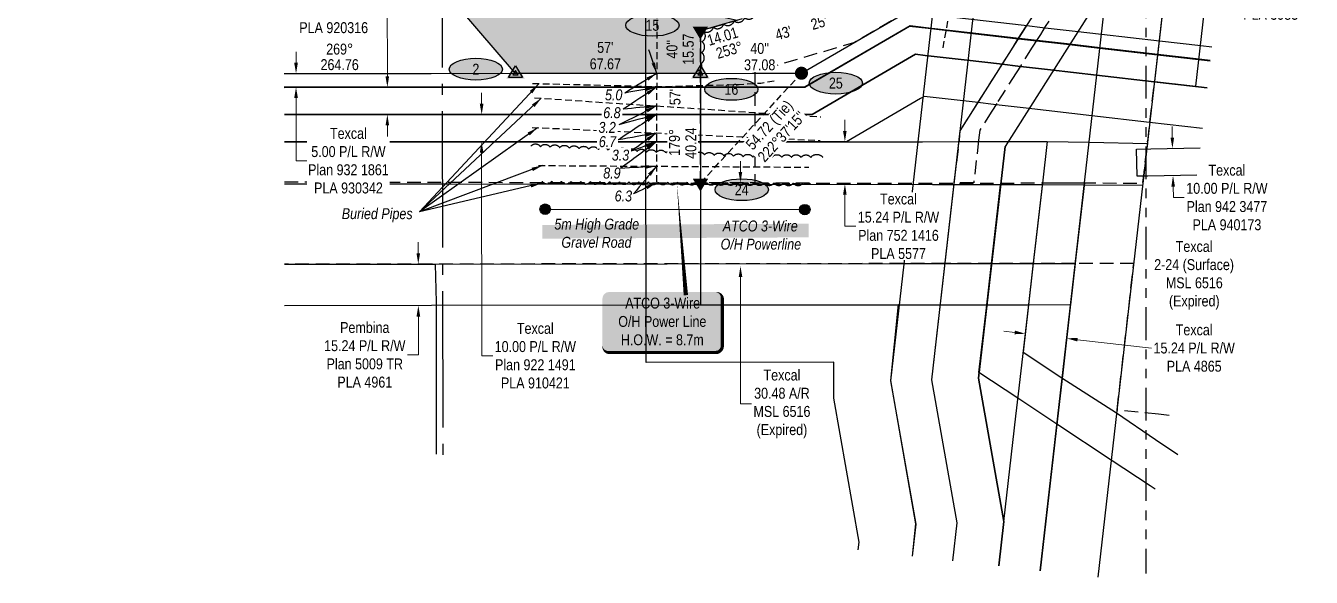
# Model space of a CAD drawing. Extents: x 9800 to 994249, y 5784337 to 6132765.
# Drawn here: x 510470 to 511648, y 6024102 to 6024607 of the extents above; entities that cross this region are included whole.
import ezdxf
from ezdxf.enums import TextEntityAlignment as Align

# ---------------------------------------------------------------- set-up
doc = ezdxf.new("R2010")
doc.units = 0
doc.header["$LTSCALE"] = 5
doc.header["$PDSIZE"] = 0.5
for name, pattern in [('0', [1, 1, 0]), ('foc-ACCESSROAD', [3.75, 2.5, -1.25]), ('foc-DRILLPATH', [14.75, 6, -1.75, 1.75, -1.75, 1.75, -1.75]), ('foc-QUARTERLINE', [33, 25, -3, 2, -3]), ('foc-TIELINE', [1.875, 1.25, -0.625]), ('POWERLINE5', [7.8, 2.4, -0.6, 0.6, -0.6, 0.6, -0.6, 2.4]), ('UG_PIPE', [1.875, 1.25, -0.625])]:
    doc.linetypes.add(name, pattern=pattern)
doc.layers.get('Defpoints').update_dxf_attribs({"color": 9})
for name, color, linetype in [('AS-PIPE-UG', 44, 'UG_PIPE'), ('AS-PIPE-UG-T', 44, 'Continuous'), ('AS-POWER', 104, 'foc-POWER'), ('AS-POWER-EXISTING', 72, 'POWERLINE5'), ('AS-POWER-T', 104, 'Continuous'), ('AS-ROADS', 254, 'Continuous'), ('C-AR', 13, 'foc-ACCESSROAD'), ('C-RW', 13, 'Continuous'), ('F-AR', 190, 'foc-ACCESSROAD'), ('F-RW', 190, 'Continuous'), ('F-WS', 190, 'foc-ACCESSROAD'), ('L-BD', 7, 'Continuous'), ('L-MON', 1, 'Continuous'), ('L-SECQ', 8, 'foc-QUARTERLINE'), ('L-TIE', 7, 'foc-TIELINE'), ('P-CROSSINGS', 250, 'Continuous'), ('P-ELEVATION', 7, 'Continuous'), ('P-PDRILLPATH', 12, 'foc-DRILLPATH'), ('P-PROPOSED', 10, 'Continuous'), ('P-PROPOSED-H', 21, 'Continuous'), ('P-STATION', 7, 'Continuous'), ('T-BUSH', 110, '0'), ('T-TIE', 201, 'foc-TIELINE')]:
    doc.layers.add(name, color=color, linetype=linetype)
for name, color, linetype, lineweight in [('F-AR-T', 190, 'Continuous', 9), ('F-RW-T', 190, 'Continuous', 9), ('F-WS-T', 190, 'Continuous', 9), ('T-TEXT', 48, 'Continuous', 18), ('T-TIE-T', 201, 'Continuous', 18)]:
    doc.layers.add(name, color=color, linetype=linetype, lineweight=lineweight)
doc.styles.add('80', font='ARIALN.TTF', dxfattribs={"height": 10})
doc.styles.add('80CG', font='ARIALN.TTF', dxfattribs={"height": 10})
doc.styles.add('80L', font='ARIALN.TTF', dxfattribs={"height": 10})
doc.styles.add('80LS', font='ARIALNI.TTF', dxfattribs={"height": 10})
doc.styles.add('foc-LtypeFont', font='ARIALN.TTF', dxfattribs={"height": 7.35})
doc.linetypes.add('foc-POWER', pattern='A,6,-1,["P",foc-LtypeFont,S=0.2,R=0,X=-0.625,Y=-0.75],-1.24,4', length=12.24)
doc.dimstyles.new('Compass 5 000', dxfattribs={"dimscale": 5, "dimtxt": 9, "dimasz": 2, "dimexe": 0.2, "dimexo": 0.0625, "dimgap": 0.5, "dimtad": 0, "dimtih": 1, "dimtoh": 1, "dimzin": 0, "dimdsep": 46, "dimtxsty": '80CG', "dimcen": 0.1, "dimse1": 1, "dimse2": 1, "dimclrd": 256, "dimclrt": 256, "dimaunit": 1, "dimadec": 4, "dimazin": 0, "dimtfac": 0.06, "dimtofl": 0, "dimtmove": 0, "dimatfit": 1, "dimfxl": 0.2, "dimtolj": 1, "dimtzin": 0, "dimlwd": -1, "dimarcsym": 0})

# ---------------------------------------------------------------- blocks, each defined once
blk = doc.blocks.new('POWERPOLE')
h = blk.add_hatch(color=255)
edge = h.paths.add_edge_path()
edge.add_arc((0, 0), 0.96, 0, 360)
at = {"linetype": 'Continuous'}
for p, q in [((0.68, -0.68), (-0.68, 0.68)), ((-0.68, -0.68), (0.68, 0.68))]:
    blk.add_line(p, q, dxfattribs=at)
blk.add_circle((0, 0), 0.96, dxfattribs=at)
blk = doc.blocks.new('*D560')
at = {"layer": 'Defpoints', "color": 0, "transparency": 16777216}
for p in [(511228, 6024463.1), (511124.9, 6024386.7), (511228, 6024386.8)]:
    blk.add_point(p, dxfattribs=at)
at = {"layer": 'F-AR-T', "transparency": 16777216}
for p, q in [((511124.8, 6024473), (511124.8, 6024483)), ((511124.9, 6024376.7), (511125, 6024260.4)), ((511125, 6024260.4), (511135, 6024260.4))]:
    blk.add_line(p, q, dxfattribs=at)
for points in [[(511126.5, 6024473), (511123.2, 6024473), (511124.8, 6024463)], [(511126.6, 6024376.7), (511123.3, 6024376.7), (511124.9, 6024386.7)]]:
    blk.add_solid(points, dxfattribs=at)
at = {"layer": 'F-AR-T', "transparency": 16777216, "insert": (511162.9, 6024260.4), "char_height": 10, "attachment_point": 5, "style": '80CG'}
blk.add_mtext('\\A1;Texcal\\P30.48 A/R\\PMSL 6516\\P(Expired)', dxfattribs=at)
blk = doc.blocks.new('*D564')
at = {"layer": 'Defpoints', "color": 0, "transparency": 16777216}
for p in [(510717.6, 6024563.2), (510869.8, 6024563.3), (510869.8, 6024550.8)]:
    blk.add_point(p, dxfattribs=at)
at = {"layer": 'F-RW-T', "transparency": 16777216}
for p, q in [((510717.6, 6024573.2), (510717.6, 6024583.2)), ((510717.6, 6024540.7), (510717.6, 6024483.3)), ((510717.6, 6024483.3), (510727.6, 6024483.3))]:
    blk.add_line(p, q, dxfattribs=at)
for points in [[(510719.3, 6024573.2), (510715.9, 6024573.2), (510717.6, 6024563.2)], [(510719.3, 6024540.7), (510715.9, 6024540.7), (510717.6, 6024550.7)]]:
    blk.add_solid(points, dxfattribs=at)
at = {"layer": 'F-RW-T', "transparency": 16777216, "insert": (510765.6, 6024483.3), "char_height": 10, "attachment_point": 5, "style": '80CG', "bg_fill": 3, "box_fill_scale": 1.1, "bg_fill_color": 256, "bg_fill_true_color": 13158600, "bg_fill_transparency": 0}
blk.add_mtext('\\A1;Texcal\\P5.00 P/L R/W\\PPlan 932 1861\\PPLA 930342', dxfattribs=at)
blk = doc.blocks.new('*D565')
at = {"layer": 'Defpoints', "color": 0, "transparency": 16777216}
for p in [(511591.8, 6025321.3), (511629.6, 6025317), (511551.9, 6024636.4)]:
    blk.add_point(p, dxfattribs=at)
at = {"layer": 'F-RW-T', "transparency": 16777216}
for p, q in [((511504.1, 6024641.8), (511494.2, 6024643)), ((511561.8, 6024635.2), (511571.7, 6024634.1))]:
    blk.add_line(p, q, dxfattribs=at)
for points in [[(511504.3, 6024643.5), (511503.9, 6024640.2), (511514, 6024640.7)], [(511562, 6024636.9), (511561.6, 6024633.6), (511551.9, 6024636.4)]]:
    blk.add_solid(points, dxfattribs=at)
at = {"layer": 'F-RW-T', "transparency": 16777216, "insert": (511610.8, 6024634.1), "char_height": 10, "attachment_point": 5, "style": '80CG'}
blk.add_mtext('\\A1;Texcal\\P15.24 P/L R/W\\PPLA 3983', dxfattribs=at)
blk = doc.blocks.new('*D567')
at = {"layer": 'Defpoints', "color": 0, "transparency": 16777216}
for p in [(510719.9, 6024388.5), (510719.9, 6024350.4), (510829.7, 6024350.5)]:
    blk.add_point(p, dxfattribs=at)
at = {"layer": 'F-RW-T', "transparency": 16777216}
for p, q in [((510829.6, 6024398.6), (510829.6, 6024408.6)), ((510829.7, 6024340.5), (510829.7, 6024330.5)), ((510829.7, 6024305.4), (510829.7, 6024330.5)), ((510819.7, 6024305.4), (510829.7, 6024305.4))]:
    blk.add_line(p, q, dxfattribs=at)
for points in [[(510831.3, 6024398.6), (510828, 6024398.6), (510829.6, 6024388.6)], [(510831.4, 6024340.5), (510828, 6024340.5), (510829.7, 6024350.5)]]:
    blk.add_solid(points, dxfattribs=at)
at = {"layer": 'F-RW-T', "transparency": 16777216, "insert": (510780.6, 6024305.4), "char_height": 10, "attachment_point": 5, "style": '80CG'}
blk.add_mtext('\\A1;Pembina\\P15.24 P/L R/W\\PPlan 5009 TR\\PPLA 4961', dxfattribs=at)
blk = doc.blocks.new('*D568')
at = {"layer": 'Defpoints', "color": 0, "transparency": 16777216}
for p in [(510469.9, 6024500.5), (510469.9, 6024461.9), (511220.6, 6024462.1)]:
    blk.add_point(p, dxfattribs=at)
at = {"layer": 'F-RW-T', "transparency": 16777216}
for p, q in [((511220.6, 6024510.7), (511220.6, 6024520.7)), ((511220.6, 6024452.1), (511220.6, 6024423.2)), ((511220.6, 6024423.2), (511230.6, 6024423.2))]:
    blk.add_line(p, q, dxfattribs=at)
for points in [[(511222.2, 6024510.7), (511218.9, 6024510.7), (511220.6, 6024500.7)], [(511222.2, 6024452.1), (511218.9, 6024452.1), (511220.6, 6024462.1)]]:
    blk.add_solid(points, dxfattribs=at)
at = {"layer": 'F-RW-T', "transparency": 16777216, "insert": (511269.7, 6024423.2), "char_height": 10, "attachment_point": 5, "style": '80CG', "bg_fill": 3, "box_fill_scale": 1.1, "bg_fill_color": 256, "bg_fill_true_color": 13158600, "bg_fill_transparency": 0}
blk.add_mtext('\\A1;Texcal\\P15.24 P/L R/W\\PPlan 752 1416\\PPLA 5577', dxfattribs=at)
blk = doc.blocks.new('*D569')
at = {"layer": 'Defpoints', "color": 0, "transparency": 16777216}
for p in [(510738.3, 6024525.6), (510738.4, 6024500.6), (510887.7, 6024500.6)]:
    blk.add_point(p, dxfattribs=at)
at = {"layer": 'F-RW-T', "transparency": 16777216}
for p, q in [((510887.7, 6024535.6), (510887.7, 6024545.6)), ((510887.7, 6024490.6), (510887.8, 6024304.6)), ((510887.8, 6024304.6), (510897.8, 6024304.6))]:
    blk.add_line(p, q, dxfattribs=at)
for points in [[(510889.4, 6024535.6), (510886, 6024535.6), (510887.7, 6024525.6)], [(510889.4, 6024490.6), (510886, 6024490.6), (510887.7, 6024500.6)]]:
    blk.add_solid(points, dxfattribs=at)
at = {"layer": 'F-RW-T', "transparency": 16777216, "insert": (510936.9, 6024304.6), "char_height": 10, "attachment_point": 5, "style": '80CG'}
blk.add_mtext('\\A1;Texcal\\P10.00 P/L R/W\\PPlan 922 1491\\PPLA 910421', dxfattribs=at)
blk = doc.blocks.new('*D570')
at = {"layer": 'Defpoints', "color": 0, "transparency": 16777216}
for p in [(510749, 6024550.6), (510801.3, 6024550.6), (510749, 6024525.6)]:
    blk.add_point(p, dxfattribs=at)
at = {"layer": 'F-RW-T', "transparency": 16777216}
for p, q in [((510801.2, 6024630.2), (510791.2, 6024630.2)), ((510801.3, 6024560.6), (510801.2, 6024630.2)), ((510801.3, 6024515.6), (510801.3, 6024505.6))]:
    blk.add_line(p, q, dxfattribs=at)
for points in [[(510802.9, 6024560.6), (510799.6, 6024560.6), (510801.3, 6024550.6)], [(510802.9, 6024515.6), (510799.6, 6024515.6), (510801.3, 6024525.6)]]:
    blk.add_solid(points, dxfattribs=at)
at = {"layer": 'F-RW-T', "transparency": 16777216, "insert": (510752.1, 6024630.2), "char_height": 10, "attachment_point": 5, "style": '80CG', "bg_fill": 3, "box_fill_scale": 1.1, "bg_fill_color": 256, "bg_fill_true_color": 13158600, "bg_fill_transparency": 0}
blk.add_mtext('\\A1;Texcal\\P10.00 P/L R/W\\PPlan 932 0624\\PPLA 920316', dxfattribs=at)
blk = doc.blocks.new('fdia')
at = {"color": 255, "const_width": 1}
blk.add_lwpolyline([(-0.5, 0, 1), (0.5, 0, 1)], format="xyb", close=True, dxfattribs=at)
blk = doc.blocks.new('Fdiaa')
blk.add_blockref('fdia', (0, 0))
blk = doc.blocks.new('fdib')
at = {"color": 1, "const_width": 1.6}
blk.add_lwpolyline([(-0.4, 0, 1), (0.4, 0, 1)], format="xyb", close=True, dxfattribs=at)
at = {"color": 1}
blk.add_circle((0, 0), 0.8, dxfattribs=at)
blk = doc.blocks.new('Fdibb')
blk.add_blockref('fdib', (0, 0))
blk = doc.blocks.new('fdicc')
for name in ['Fdibb', 'Fdiaa']:
    blk.add_blockref(name, (0, 0))
blk = doc.blocks.new('FDI')
blk.add_blockref('fdicc', (0, 0))
blk = doc.blocks.new('*D575')
at = {"layer": 'Defpoints', "color": 0, "linetype": 'Continuous', "transparency": 16777216}
for p in [(511518.6, 6024494.6), (511519.1, 6024469.6), (511521.3, 6024469.6)]:
    blk.add_point(p, dxfattribs=at)
at = {"layer": 'F-RW-T', "transparency": 16777216}
for p, q in [((511520.6, 6024504.6), (511520.5, 6024514.6)), ((511521.5, 6024459.6), (511521.6, 6024449.6)), ((511521.6, 6024449.6), (511531.6, 6024449.6))]:
    blk.add_line(p, q, dxfattribs=at)
at = {"layer": 'F-RW-T', "linetype": 'Continuous', "transparency": 16777216}
for points in [[(511522.3, 6024504.6), (511519, 6024504.6), (511520.8, 6024494.6)], [(511523.1, 6024459.7), (511519.8, 6024459.6), (511521.3, 6024469.6)]]:
    blk.add_solid(points, dxfattribs=at)
at = {"layer": 'F-RW-T', "linetype": 'Continuous', "transparency": 16777216, "insert": (511570.7, 6024449.6), "char_height": 10, "attachment_point": 5, "style": '80CG'}
blk.add_mtext('\\A1;Texcal\\P10.00 P/L R/W\\PPlan 942 3477\\PPLA 940173', dxfattribs=at)
blk = doc.blocks.new('*D576')
at = {"layer": 'Defpoints', "color": 0, "linetype": 'Continuous', "transparency": 16777216}
for p in [(511385.8, 6024322.2), (511423.5, 6024317.9), (511423.8, 6024320.5)]:
    blk.add_point(p, dxfattribs=at)
at = {"layer": 'F-RW-T', "transparency": 16777216}
for p, q in [((511376.2, 6024325.9), (511366.3, 6024327.1)), ((511433.8, 6024319.3), (511501.6, 6024311.6))]:
    blk.add_line(p, q, dxfattribs=at)
at = {"layer": 'F-RW-T', "linetype": 'Continuous', "transparency": 16777216}
for points in [[(511376.4, 6024327.6), (511376, 6024324.3), (511386.1, 6024324.8)], [(511434, 6024321), (511433.6, 6024317.7), (511423.8, 6024320.5)]]:
    blk.add_solid(points, dxfattribs=at)
at = {"layer": 'F-RW-T', "linetype": 'Continuous', "transparency": 16777216, "insert": (511540.7, 6024311.6), "char_height": 10, "attachment_point": 5, "style": '80CG'}
blk.add_mtext('\\A1;Texcal\\P15.24 P/L R/W\\PPLA 4865', dxfattribs=at)
blk = doc.blocks.new('we')
at = {"layer": 'P-ELEVATION'}
h = blk.add_hatch(color=111, dxfattribs=at)
h.dxf.hatch_style = 1
edge = h.paths.add_edge_path()
edge.add_ellipse((0, 0), major_axis=(-24.4, 0), ratio=0.410256, start_angle=0, end_angle=360)
at = {"layer": 'P-ELEVATION', "color": 7, "flags": 128}
blk.add_lwpolyline([(0, 0, 12.5, 0, 0), (-12.4, -6.4, 0, 0, 0)], format="xyseb", dxfattribs=at)
at = {"layer": 'P-ELEVATION', "color": 7}
blk.add_ellipse((0, 0), major_axis=(-24.4, 0), ratio=0.410256, dxfattribs=at)
at = {"layer": 'P-ELEVATION', "style": '80'}
blk.add_attdef('ELEVATION', text='', height=10, dxfattribs=at).set_placement((0, 0), align=Align.MIDDLE_CENTER)
blk = doc.blocks.new('TRIA')
blk.add_hatch(color=255).paths.add_polyline_path([(-0.04, 1.52), (-1.47, -0.87), (1.39, -0.87)])
blk = doc.blocks.new('Hybrid_EC')
at = {"color": 251}
for points in [[(-1.3, -0.74), (0, 1.42), (1.3, -0.74)], [(0.47, -0.26), (0, 0.53), (-0.47, -0.26)]]:
    blk.add_lwpolyline(points, close=True, dxfattribs=at)
at = {"layer": 'Defpoints'}
blk.add_circle((0, 0), 0.05, dxfattribs=at)
at = {"xscale": 1.2, "yscale": 1.2, "zscale": 1.2}
blk.add_blockref('TRIA', (0.05, 0.06), dxfattribs=at)
blk = doc.blocks.new('Hybrid_RC')
at = {"color": 4}
for points in [[(1.08, 0.6), (0, -1.2), (-1.08, 0.6)], [(0, 0.6), (0.54, -0.3), (-0.54, -0.3)]]:
    blk.add_lwpolyline(points, close=True, dxfattribs=at)
at = {"rotation": 180}
blk.add_blockref('TRIA', (-0.04, -0.07), dxfattribs=at)
blk = doc.blocks.new('*U662')
h = blk.add_hatch(color=255)
edge = h.paths.add_edge_path()
edge.add_line((-49, -28.5), (49, -28.5))
edge.add_arc((49, -22.5), 6, 270, 360)
edge.add_line((55, -22.5), (55, 21))
edge.add_arc((49, 21), 6, 0, 90)
edge.add_line((49, 27), (-49, 27))
edge.add_arc((-49, 21), 6, 90, 180)
edge.add_line((-55, 21), (-55, -22.5))
edge.add_arc((-49, -22.5), 6, 180, 270)
at = {"color": 104, "flags": 128}
blk.add_lwpolyline([(-49, -28.5, 3, 3, 0), (49, -28.5, 3, 3, 0.414214), (55, -22.5, 3, 3, 0), (55, 21, 3, 0, 0.414214), (49, 27, 0, 0, 0), (-49, 27, 0, 0, 0.414214), (-55, 21, 0, 0, 0), (-55, -22.5, 0, 3, 0.414214)], format="xyseb", close=True, dxfattribs=at)
at = {"color": 104, "style": '80'}
blk.add_attdef('ENTER_TEXT_001', (-26.8, -4.9), '', height=10, dxfattribs=at)

msp = doc.modelspace()

# ---------------------------------------------------------------- hatches: boundary and pattern name
at = {"layer": 'P-PROPOSED-H'}
h = msp.add_hatch(color=256, dxfattribs=at)
h.dxf.hatch_style = 1
h.paths.add_polyline_path([(511347.582, 6024797.192), (511263.29, 6024730.292), (511224.786, 6024746.812), (511083.471, 6024620.771), (511121.743, 6024612.105), (511088.151, 6024602.298), (511088.178, 6024563.43), (510918.764, 6024563.314), (510724.823, 6024789.167), (510917.065, 6024954.223), (510930.085, 6024953.234), (511119.679, 6025116.011), (511123.7, 6025168.86), (511078.161, 6025221.892), (511390.598, 6025173.672)])

# ---------------------------------------------------------------- linework, layer by layer
at = {"layer": 'AS-PIPE-UG', "flags": 128}
for points in [[(511485.096, 6025385.291), (511462.953, 6025177.09), (511450.527, 6025073.4), (511423.274, 6024848.046), (511415.711, 6024792.218), (511411.183, 6024770.595), (511394.2, 6024749.166), (511348.354, 6024712.051), (511328.825, 6024692.492), (511326.439, 6024676.555), (511310.212, 6024586.263)], [(510934.266, 6024554.128), (511048.795, 6024551.287), (511123.64, 6024553.184), (511143.514, 6024554.468), (511157.831, 6024556.964)], [(510936.038, 6024540.943), (511198.53, 6024523.58)], [(510933.931, 6024513.83), (511197.975, 6024501.904)], [(510939.713, 6024478.931), (511187.66, 6024477.379)], [(511188.927, 6024462.107), (510940.97, 6024462.692)]]:
    msp.add_lwpolyline(points, dxfattribs=at)
at = {"layer": 'AS-POWER', "flags": 128}
msp.add_lwpolyline([(510945.907, 6024438.882), (511183.84, 6024438.51)], dxfattribs=at)
at = {"layer": 'AS-ROADS', "const_width": 12.493, "flags": 128}
msp.add_lwpolyline([(510943.371, 6024418.191), (511187.398, 6024419.34)], dxfattribs=at)
at = {"layer": 'C-AR', "flags": 128}
msp.add_lwpolyline([(511138.124, 6024564.856), (511138.193, 6024462.996), (511088.247, 6024462.961), (511088.151, 6024602.298), (511208.765, 6024637.512), (511255.843, 6024664.868), (511263.29, 6024730.292), (511347.582, 6024797.192), (511390.598, 6025173.672), (511439.994, 6025166.015), (511394.854, 6024770.945), (511310.572, 6024704.053), (511300.677, 6024617.127), (511277.637, 6024619.766), (511228.6, 6024591.272), (511138.124, 6024564.856)], close=True, dxfattribs=at)
at = {"layer": 'C-RW', "linetype": 'Continuous'}
for points in [[(511232.797, 6024126.673), (511233.602, 6024133.723), (511210.507, 6024265.58), (511210.484, 6024298.569), (511038.402, 6024298.444), (511038.359, 6024348.299), (511038.327, 6024386.371), (511038.262, 6024462.799), (511038.23, 6024500.878), (511038.208, 6024525.864), (511038.187, 6024550.85), (511038.176, 6024563.342), (511038.113, 6024639.524)], [(511121.983, 6024612.175), (511088.308, 6024602.416), (511088.329, 6024563.361), (511088.336, 6024550.868), (511088.347, 6024525.883), (511088.359, 6024500.897), (511088.324, 6024462.816), (511088.324, 6024386.42), (511088.327, 6024351.272), (511269.503, 6024351.455), (511262.297, 6024282.015), (511285.446, 6024150.708), (511282.11, 6024121.038)]]:
    msp.add_lwpolyline(points, dxfattribs=at)
at = {"layer": 'F-AR'}
msp.add_lwpolyline([(511437.468, 6024658.775), (511404.216, 6024606.17), (511399.71, 6024599.046), (511396.81, 6024594.457), (511392.305, 6024587.331), (511381.997, 6024571.024), (511377.493, 6024563.9), (511359.782, 6024535.881), (511355.276, 6024528.755), (511344.24, 6024511.299), (511343.182, 6024502.059), (511343.182, 6024502.059), (511338.72, 6024463.124), (511320.848, 6024463.117), (511325.586, 6024502.053), (511326.279, 6024510.826), (511342.758, 6024536.898), (511364.98, 6024572.058), (511379.795, 6024595.498), (511387.202, 6024607.218)], dxfattribs=at)
at = {"layer": 'F-RW', "flags": 128}
for points in [[(511465.306, 6025387.551), (511394.854, 6024770.945), (511310.572, 6024704.053), (511262.475, 6024281.519), (511285.624, 6024150.212), (511282.288, 6024121.014)], [(511319.506, 6024116.762), (511323.458, 6024151.351), (511300.306, 6024282.653), (511346.034, 6024684.373), (511430.309, 6024751.259), (511502.524, 6025383.301)], [(511319.506, 6024116.762), (511323.458, 6024151.351), (511300.306, 6024282.653), (511326.279, 6024510.826), (511419.732, 6024658.686), (511502.524, 6025383.301)], [(511544.705, 6025378.485), (511460.809, 6024644.215), (511367.362, 6024496.364), (511343.184, 6024283.966), (511366.338, 6024152.654), (511361.686, 6024111.942)], [(511361.686, 6024111.942), (511366.338, 6024152.654), (511343.184, 6024283.966), (511367.362, 6024496.364)]]:
    msp.add_lwpolyline(points, dxfattribs=at)
at = {"layer": 'F-RW'}
for points in [[(511399.499, 6024107.622), (511451.432, 6024562.144), (511544.705, 6025378.485)], [(511597.654, 6025372.44), (511452.448, 6024101.572)], [(511597.688, 6025372.436), (511504.43, 6024555.906), (511542.286, 6024551.543), (511635.52, 6025368.116)], [(510706.835, 6024563.259), (510841.48, 6024563.308), (511135.971, 6024563.414), (511180.877, 6024563.43), (511226.058, 6024589.769), (511277.637, 6024619.766), (511298.784, 6024617.331), (511336.657, 6024612.966), (511384.826, 6024607.416), (511404.135, 6024605.192), (511431.672, 6024602.02), (511455.863, 6024599.232), (511508.827, 6024593.128), (511546.684, 6024588.765), (511556.814, 6024587.598)], [(511555.385, 6024575.19), (511545.27, 6024576.356), (511507.413, 6024580.717), (511454.449, 6024586.818), (511424.263, 6024590.297), (511396.725, 6024593.473), (511377.418, 6024595.697), (511335.443, 6024600.532), (511297.441, 6024604.911), (511280.332, 6024606.882), (511184.248, 6024550.939), (510841.504, 6024550.814), (510706.859, 6024550.765)], [(510706.859, 6024550.538), (510841.035, 6024550.586), (511183.781, 6024550.712), (511279.865, 6024606.654), (511296.974, 6024604.683), (511334.975, 6024600.304), (511376.95, 6024595.47), (511396.258, 6024593.245), (511423.795, 6024590.069), (511453.982, 6024586.59), (511506.945, 6024580.489), (511544.803, 6024576.128), (511555.353, 6024574.913)], [(511552.492, 6024550.085), (511541.973, 6024551.297), (511504.117, 6024555.66), (511451.154, 6024561.764), (511408.976, 6024566.627), (511381.436, 6024569.799), (511362.135, 6024572.027), (511332.549, 6024575.434), (511294.29, 6024579.842), (511285.259, 6024580.881), (511190.532, 6024525.729), (510841.083, 6024525.602), (510706.876, 6024525.552)], [(510706.876, 6024525.552), (510841.085, 6024525.602), (511190.532, 6024525.729), (511285.259, 6024580.881), (511294.29, 6024579.842), (511332.549, 6024575.434), (511362.135, 6024572.027), (511381.436, 6024569.799), (511408.976, 6024566.627), (511451.154, 6024561.764), (511504.117, 6024555.66), (511541.973, 6024551.297), (511552.492, 6024550.085)], [(511548.202, 6024512.861), (511499.875, 6024518.429), (511446.913, 6024524.532), (511386.747, 6024531.463), (511359.209, 6024534.638), (511339.907, 6024536.862), (511328.907, 6024538.129), (511293.351, 6024542.225), (511290.014, 6024540.281), (511222.125, 6024500.754), (510841.133, 6024500.617), (510706.893, 6024500.567)], [(510706.893, 6024500.565), (510847.991, 6024500.619), (511222.125, 6024500.754), (511291.733, 6024500.779), (511332.786, 6024500.794), (511359.362, 6024500.804), (511382.229, 6024500.813), (511406.071, 6024500.822), (511444.37, 6024500.339), (511497.89, 6024499.104), (511497.39, 6024494.713), (511494.537, 6024469.675), (511493.693, 6024462.556), (511493.454, 6024460.466), (511439.862, 6024460.878), (511439.862, 6024460.878), (511401.496, 6024461.173), (511401.496, 6024461.173), (511352.285, 6024461.177), (511301.018, 6024461.231), (510841.718, 6024461.88), (510706.92, 6024461.828)], [(510706.893, 6024500.567), (510841.131, 6024500.617), (511222.125, 6024500.754), (511285.745, 6024500.777), (511324.995, 6024500.791), (511342.601, 6024500.797), (511367.737, 6024500.807), (511406.071, 6024500.822), (511401.577, 6024462.742), (511392.882, 6024386.537), (511388.528, 6024348.466), (511383.901, 6024308.009), (511419.559, 6024284.417), (511469.546, 6024252.188), (511505.122, 6024227.797), (511525.813, 6024214.108)], [(511543.267, 6024470.029), (511498.085, 6024469.205), (511488.329, 6024469.024), (511487.872, 6024493.991), (511500.936, 6024494.229), (511546.151, 6024495.056)], [(511504.802, 6024182.351), (511500.286, 6024185.339), (511464.619, 6024208.936), (511414.722, 6024241.95), (511379.058, 6024265.57), (511343.482, 6024289.13), (511350.275, 6024348.417), (511354.638, 6024386.497), (511363.195, 6024461.166), (511347.574, 6024461.182), (511330.249, 6024461.2), (511302.453, 6024461.229), (510859.778, 6024461.693), (510706.92, 6024461.757)], [(511361.686, 6024111.942), (511366.338, 6024152.654), (511377.365, 6024249.169), (511379.711, 6024269.701), (511384.657, 6024311.796), (511388.885, 6024348.935), (511393.216, 6024386.985), (511401.886, 6024463.148), (511440.123, 6024463.163), (511431.423, 6024387.025), (511427.088, 6024348.964), (511420.209, 6024288.874), (511415.39, 6024246.697), (511399.499, 6024107.622)], [(510706.97, 6024388.471), (510841.764, 6024388.604), (511273.796, 6024389.03), (511312.257, 6024389.07), (511355.048, 6024389.113), (511393.292, 6024389.153), (511431.607, 6024389.191), (511427.269, 6024351.111), (511388.938, 6024351.082), (511350.685, 6024351.033), (511307.855, 6024350.99), (511269.681, 6024350.959), (510841.838, 6024350.527), (510706.996, 6024350.393)]]:
    msp.add_lwpolyline(points, dxfattribs=at)
at = {"layer": 'F-WS', "flags": 128}
msp.add_lwpolyline([(510706.918, 6024464.053), (511088.247, 6024462.961), (511138.193, 6024462.996), (511309.918, 6024462.706), (511334.64, 6024462.716), (511334.64, 6024462.716), (511334.64, 6024462.716), (511438.047, 6024463.162), (511493.693, 6024462.556), (511494.537, 6024469.675), (511497.39, 6024494.713), (511498.39, 6024503.496), (511500.389, 6024521.034), (511504.36, 6024555.914), (511504.36, 6024555.914), (511552.524, 6024550.364)], dxfattribs=at)
at = {"layer": 'F-WS'}
msp.add_lwpolyline([(511517.896, 6024249.852), (511507.981, 6024250.995), (511470.059, 6024254.792), (511485.373, 6024389.232), (511431.711, 6024389.179), (511393.396, 6024389.141), (511355.152, 6024389.101), (511312.36, 6024389.059), (511273.899, 6024389.019), (510841.869, 6024388.592), (510706.97, 6024388.459)], dxfattribs=at)
at = {"layer": 'F-WS', "linetype": 'ByBlock'}
msp.add_lwpolyline([(510706.97, 6024388.471), (510845.188, 6024388.607), (510846.068, 6024353.843), (510846.141, 6024214.339)], dxfattribs=at)
at = {"layer": 'L-SECQ'}
msp.add_line((510850.044, 6025353.807), (510852.242, 6024213.331), dxfattribs=at)
at = {"layer": 'L-TIE', "flags": 128}
msp.add_lwpolyline([(511088.247, 6024462.961), (511180.794, 6024563.493)], dxfattribs=at)
at = {"layer": 'P-PDRILLPATH', "flags": 128}
msp.add_lwpolyline([(511496.467, 6025381.497), (511496.459, 6024105.032)], dxfattribs=at)
at = {"layer": 'P-PROPOSED', "flags": 128}
msp.add_lwpolyline([(511347.582, 6024797.192), (511263.29, 6024730.292), (511224.786, 6024746.812), (511083.471, 6024620.771), (511121.743, 6024612.105), (511088.151, 6024602.298), (511088.178, 6024563.43), (510918.764, 6024563.314), (510724.823, 6024789.167), (510917.065, 6024954.223), (510930.085, 6024953.234), (511119.679, 6025116.011), (511123.7, 6025168.86), (511078.161, 6025221.892), (511390.598, 6025173.672), (511347.582, 6024797.192)], close=True, dxfattribs=at)
at = {"layer": 'T-BUSH', "flags": 128}
for points in [[(511085.164, 6024565.599, 0.52056705), (511088.925, 6024572.473, 0.52056705), (511089.286, 6024582.462, 0.52056705), (511089.646, 6024592.45, 0.52056705), (511090.678, 6024602.256, 0.52056705), (511100.029, 6024605.574, 0.52056705), (511109.589, 6024608.489, 0.52056705), (511119.149, 6024611.405, 0.52056705), (511128.709, 6024614.32, 0.52056705), (511138.269, 6024617.236, 0.52056705), (511147.829, 6024620.151, 0.52056705), (511157.389, 6024623.066, 0.52056705), (511166.949, 6024625.982, 0.52056705), (511176.509, 6024628.897, 0.52056705), (511186.069, 6024631.812, 0.52056705), (511195.629, 6024634.728, 0.52056705), (511205.189, 6024637.643, 0.52056705), (511214.013, 6024642.222, 0.52056705), (511222.603, 6024647.331, 0.52056705), (511231.193, 6024652.44, 0.52056705), (511239.783, 6024657.55, 0.52056705), (511248.373, 6024662.659, 0.52056705), (511254.139, 6024669.613, 0.52056705), (511255.364, 6024679.532, 0.52056705), (511256.588, 6024689.451, 0.52056705), (511257.812, 6024699.371, 0.52056705), (511259.037, 6024709.29, 0.52056705), (511260.261, 6024719.209, 0.52056705), (511261.486, 6024729.129, 0.52056705), (511268.188, 6024736.221, 0.52056705), (511275.779, 6024742.722, 0.52056705), (511283.37, 6024749.223, 0.52056705), (511290.961, 6024755.725, 0.52056705), (511298.553, 6024762.226, 0.52056705), (511306.144, 6024768.728, 0.52056705), (511313.735, 6024775.229, 0.52056705), (511321.326, 6024781.73, 0.52056705), (511328.917, 6024788.232, 0.52056705), (511336.508, 6024794.733, 0.52056705), (511344.099, 6024801.234, 0.52056705), (511347.335, 6024810.035, 0.52056705), (511348.421, 6024819.971, 0.52056705), (511349.507, 6024829.906, 0.52056705), (511350.593, 6024839.842, 0.52056705), (511351.679, 6024849.777, 0.52056705), (511352.765, 6024859.713, 0.52056705), (511353.851, 6024869.648, 0.52056705), (511354.937, 6024879.583, 0.52056705), (511356.023, 6024889.519, 0.52056705), (511357.109, 6024899.454, 0.52056705), (511358.195, 6024909.39, 0.52056705), (511359.282, 6024919.325, 0.52056705), (511360.368, 6024929.261, 0.52056705), (511361.454, 6024939.196, 0.52056705), (511362.54, 6024949.132, 0.52056705), (511363.626, 6024959.067, 0.52056705), (511364.712, 6024969.003, 0.52056705), (511365.798, 6024978.938, 0.52056705), (511366.884, 6024988.874, 0.52056705), (511367.97, 6024998.809, 0.52056705), (511369.056, 6025008.745, 0.52056705), (511367.478, 6025016.786, 0.52056705), (511357.737, 6025019.021, 0.52056705), (511347.995, 6025021.256, 0.52056705), (511338.254, 6025023.491, 0.52056705), (511328.512, 6025025.727, 0.52056705), (511318.771, 6025027.962, 0.52056705), (511309.029, 6025030.197, 0.52056705), (511300.025, 6025033.631, 0.52056705), (511300.495, 6025043.577, 0.52056705), (511301.25, 6025053.543, 0.52056705), (511302.006, 6025063.509, 0.52056705), (511302.762, 6025073.475, 0.52056705), (511303.518, 6025083.441, 0.52056705), (511304.274, 6025093.407, 0.52056705), (511305.03, 6025103.373, 0.52056705), (511305.786, 6025113.339, 0.52056705), (511306.541, 6025123.305, 0.52056705), (511307.297, 6025133.271, 0.52056705), (511308.053, 6025143.237, 0.52056705), (511308.809, 6025153.203, 0.52056705), (511309.565, 6025163.169, 0.52056705), (511310.321, 6025173.135, 0.52056705), (511311.076, 6025183.101, 0.52056705), (511301.411, 6025184.812, 0.52056705), (511291.537, 6025186.358, 0.52056705), (511281.662, 6025187.903, 0.52056705), (511271.788, 6025189.448, 0.52056705), (511261.914, 6025190.994, 0.52056705), (511252.039, 6025192.539, 0.52056705), (511242.165, 6025194.084, 0.52056705), (511232.29, 6025195.63, 0.52056705), (511222.416, 6025197.175, 0.52056705), (511212.541, 6025198.721, 0.52056705), (511202.664, 6025200.25, 0.52056705), (511192.779, 6025201.723, 0.52056705), (511182.893, 6025203.197, 0.52056705), (511173.008, 6025204.67, 0.52056705), (511163.123, 6025206.143, 0.52056705), (511153.237, 6025207.616, 0.52056705), (511143.352, 6025209.09, 0.52056705), (511133.466, 6025210.563, 0.52056705), (511123.581, 6025212.036, 0.52056705), (511113.695, 6025213.509, 0.52056705), (511103.81, 6025214.983, 0.52056705), (511093.924, 6025216.456, 0.52056705), (511084.039, 6025217.929, 0.52056705), (511083.238, 6025215.016, 0.52056705), (511090.54, 6025208.19, 0.52056705), (511097.841, 6025201.365, 0.52056705), (511105.142, 6025194.54, 0.52056705), (511112.443, 6025187.715, 0.52056705), (511118.778, 6025180.312, 0.52056705), (511119.58, 6025170.35, 0.52056705), (511120.383, 6025160.387, 0.52056705), (511121.185, 6025150.425, 0.52056705), (511121.987, 6025140.463, 0.52056705), (511122.79, 6025130.5, 0.52056705), (511118.798, 6025122.128, 0.52056705), (511111.745, 6025115.046, 0.52056705), (511104.692, 6025107.965, 0.52056705), (511097.639, 6025100.883, 0.52056705), (511090.586, 6025093.802, 0.52056705), (511083.533, 6025086.721, 0.52056705), (511076.48, 6025079.639, 0.52056705), (511069.427, 6025072.558, 0.52056705), (511062.374, 6025065.476, 0.52056705), (511055.32, 6025058.395, 0.52056705), (511048.267, 6025051.313, 0.52056705), (511041.214, 6025044.232, 0.52056705), (511033.726, 6025037.638, 0.52056705), (511025.891, 6025031.432, 0.52056705), (511018.057, 6025025.226, 0.52056705), (511010.222, 6025019.02, 0.52056705), (511002.388, 6025012.814, 0.52056705), (510994.553, 6025006.608, 0.52056705), (510986.718, 6025000.402, 0.52056705), (510978.884, 6024994.197, 0.52056705), (510971.049, 6024987.991, 0.52056705), (510963.215, 6024981.785, 0.52056705), (510955.38, 6024975.579, 0.52056705), (510947.546, 6024969.373, 0.52056705), (510939.711, 6024963.167, 0.52056705), (510931.876, 6024956.961, 0.52056705), (510922.991, 6024953.362, 0.52056705), (510913.012, 6024952.803, 0.52056705), (510903.033, 6024952.244, 0.52056705), (510893.054, 6024951.686, 0.52056705), (510884.489, 6024956.407, 0.52056705), (510876.272, 6024962.096, 0.52056705), (510868.054, 6024967.785, 0.52056705), (510860.696, 6024972.879, 0.52056705)], [(510932.734, 6024496.605, -0.52056705), (510941.579, 6024496.168, -0.52056705), (510950.425, 6024495.731, -0.52056705), (510959.271, 6024495.294, -0.52056705), (510968.116, 6024494.857, -0.52056705), (510976.962, 6024494.42, -0.52056705), (510985.807, 6024493.983, -0.52056705), (510994.653, 6024493.546, -0.52056705), (511003.498, 6024493.109, -0.52056705), (511012.344, 6024492.672, -0.52056705), (511021.19, 6024492.235, -0.52056705), (511030.035, 6024491.797, -0.52056705), (511038.881, 6024491.36, -0.52056705), (511047.726, 6024490.923, -0.52056705), (511056.572, 6024490.486, -0.52056705), (511065.417, 6024490.049, -0.52056705), (511074.263, 6024489.612, -0.52056705), (511083.109, 6024489.175, -0.52056705), (511091.954, 6024488.738, -0.52056705), (511100.8, 6024488.301, -0.52056705), (511109.645, 6024487.864, -0.52056705), (511118.491, 6024487.427, -0.52056705), (511127.336, 6024486.99, -0.52056705), (511136.187, 6024486.72, -0.52056705), (511145.043, 6024486.651, -0.52056705), (511153.899, 6024486.581, -0.52056705), (511162.755, 6024486.511, -0.52056705), (511171.611, 6024486.442, -0.52056705), (511180.467, 6024486.372, -0.52056705), (511189.323, 6024486.302, -0.52056705), (511200.462, 6024486.215, -0.52056705)], [(510943.08, 6024464.534, 0.52056705), (510951.937, 6024464.47, 0.52056705), (510960.793, 6024464.406, 0.52056705), (510969.649, 6024464.342, 0.52056705), (510978.505, 6024464.278, 0.52056705), (510987.361, 6024464.214, 0.52056705), (510996.217, 6024464.15, 0.52056705), (511005.073, 6024464.086, 0.52056705), (511013.93, 6024464.022, 0.52056705), (511022.786, 6024463.958, 0.52056705), (511031.642, 6024463.894, 0.52056705), (511040.498, 6024463.83, 0.52056705), (511049.354, 6024463.766, 0.52056705), (511058.21, 6024463.702, 0.52056705), (511067.066, 6024463.639, 0.52056705), (511075.922, 6024463.575, 0.52056705), (511084.779, 6024463.511, 0.52056705), (511093.635, 6024463.447, 0.52056705), (511102.491, 6024463.383, 0.52056705), (511111.347, 6024463.319, 0.52056705), (511120.203, 6024463.255, 0.52056705), (511129.059, 6024463.191, 0.52056705), (511137.915, 6024463.127, 0.52056705), (511146.772, 6024463.063, 0.52056705), (511155.628, 6024462.999, 0.52056705), (511164.484, 6024462.935, 0.52056705), (511173.34, 6024462.871, 0.52056705), (511181.93, 6024462.809, 0.52056705)]]:
    msp.add_lwpolyline(points, format="xyb", dxfattribs=at)

# ---------------------------------------------------------------- block references
at = {"layer": 'AS-POWER-EXISTING', "xscale": 5.000000000000059, "yscale": 5.000000000000059, "zscale": 5.000000000000059}
for p in [(510945.907, 6024438.882), (511183.84, 6024438.51)]:
    msp.add_blockref('POWERPOLE', p, dxfattribs=at)
at = {"layer": 'L-MON', "color": 5, "xscale": 4.997325200000024, "yscale": 4.997325200000024, "zscale": 4.997325200000024}
for name, p in [('Hybrid_RC', (511088.151, 6024602.298)), ('Hybrid_EC', (510918.764, 6024563.314)), ('Hybrid_EC', (511088.178, 6024563.43))]:
    msp.add_blockref(name, p, dxfattribs=at)
at = {"layer": 'L-MON', "xscale": 5.000000000000059, "yscale": 5.000000000000059, "zscale": 5.000000000000059}
msp.add_blockref('FDI', (511180.794, 6024563.493), dxfattribs=at)
at = {"layer": 'P-STATION', "color": 3}
msp.add_blockref('we', (511044.171, 6024607.45), dxfattribs=at).add_auto_attribs({'ELEVATION': '15'})

# ---------------------------------------------------------------- texts
at = {"layer": 'AS-PIPE-UG-T', "insert": (510752.933, 6024439.792), "char_height": 9.99465, "attachment_point": 1, "style": '80L'}
msp.add_mtext_dynamic_manual_height_columns('\\pi6.5716;{\\fArial Narrow|b0|i1|c0|p34;Buried Pipes}', width=77.53575, gutter_width=50.027, heights=[0], dxfattribs=at)
at = {"layer": 'AS-POWER', "insert": (511106.073, 6024428.527), "char_height": 9.9893, "attachment_point": 1, "style": '80L'}
msp.add_mtext_dynamic_manual_height_columns('\\pi2.6643;{\\fArial Narrow|b0|i1|c0|p34;ATCO 3-Wire \\P\\pi0.63373;O/H Powerline}', width=73.70014, gutter_width=50.027, heights=[0], dxfattribs=at)
at = {"layer": 'F-WS-T', "insert": (511503.78, 6024409.755), "char_height": 9.9893, "attachment_point": 1, "style": '80L'}
msp.add_mtext_dynamic_manual_height_columns('\\pi20.036;Texcal\\P\\pi0.26835;2-24 (Surface)\\P\\pi10.946;MSL 6516\\P\\pi13.815;(Expired)', width=72.66275, gutter_width=50.027, heights=[0], dxfattribs=at)
at = {"layer": 'L-BD', "style": '80L'}
for s, height, rotation, p in [("43'      25''", 9.99465, 16.2766, (511181.636, 6024605.468)), ('15.57', 9.9947, 90.0393, (511077.105, 6024585.522)), ('269°', 9.9947, 0.0393, (510757.567, 6024585.623)), ("57'", 9.9947, 0.0393, (511001.065, 6024587.113)), ("40''", 9.9947, 90.0393, (511062.113, 6024585.512)), ('264.76', 9.9947, 0.0393, (510757.577, 6024571.38)), ('67.67', 9.9947, 0.0393, (511001.076, 6024572.121)), ("57'", 9.9947, 90.0393, (511064.965, 6024541.713))]:
    msp.add_text(s, height=height, rotation=rotation, dxfattribs=at).set_placement(p, align=Align.MIDDLE)
for s, p in [('14.01', (511096.129, 6024588.529)), ('253°', (511104.232, 6024576.556))]:
    msp.add_text(s, height=9.9947, rotation=16.275902, dxfattribs=at).set_placement(p)
at = {"layer": 'T-TIE-T', "style": '80LS'}
msp.add_text('5.0', height=9.9947, rotation=0.008084, dxfattribs=at).set_placement((511008.727, 6024543.688), align=Align.MIDDLE)

# ---------------------------------------------------------------- dimensions: what is measured, and where the dimension line sits
at = {"layer": 'F-RW-T'}
dim = msp.add_linear_dim(base=(511551.858, 6024636.361), p1=(511591.816, 6025321.345), p2=(511629.629, 6025317.025), angle=353.481813, text='Texcal\\P15.24 P/L R/W\\PPLA 3983', dimstyle='Compass 5 000', dxfattribs=at)
dim.commit()
dim.dimension.update_dxf_attribs({"geometry": '*D565', "text_midpoint": (511610.815, 6024634.091), "dimtype": 161})
at = {"layer": 'F-RW-T', "color": 3, "linetype": 'Continuous'}
dim = msp.add_aligned_dim(p1=(511518.598, 6024494.552), p2=(511519.054, 6024469.587), distance=2.226, text='Texcal\\P10.00 P/L R/W\\PPlan 942 3477\\PPLA 940173', dimstyle='Compass 5 000', dxfattribs=at)
dim.commit()
dim.dimension.update_dxf_attribs({"geometry": '*D575', "text_midpoint": (511570.731, 6024449.631)})
dim = msp.add_linear_dim(base=(511423.827, 6024320.482), p1=(511385.838, 6024322.172), p2=(511423.527, 6024317.858), angle=353.469405, text='Texcal\\P15.24 P/L R/W\\PPLA 4865', dimstyle='Compass 5 000', dxfattribs=at)
dim.commit()
dim.dimension.update_dxf_attribs({"geometry": '*D576', "text_midpoint": (511540.722, 6024311.574), "dimtype": 161})

# ---------------------------------------------------------------- leaders
at = {"layer": 'AS-PIPE-UG-T'}
for points in [[(510939.779, 6024553.475), (510830.858, 6024436.451)], [(510942.331, 6024540.526), (510830.858, 6024436.451)], [(510938.987, 6024513.601), (510830.858, 6024436.451)], [(510943.429, 6024478.908), (510830.858, 6024436.451)], [(510942.561, 6024462.688), (510830.858, 6024436.451)]]:
    msp.add_leader(points, dimstyle='Compass 5 000', dxfattribs=at)
at = {"layer": 'T-TIE-T', "path_type": 1}
for points in [[(511048.124, 6024563.402), (511040.935, 6024585.08)], [(511048.124, 6024563.402), (511018.822, 6024545.343)], [(511048.087, 6024550.662), (511017.471, 6024530.498)], [(511048.087, 6024550.662), (511018.822, 6024545.343)], [(511048.038, 6024533.534), (511017.471, 6024530.498)]]:
    msp.add_leader(points, dimstyle='Compass 5 000', override={"dimgap": 0.5, "dimtad": 0}, dxfattribs=at)

# ---------------------------------------------------------------- next in the draw order: texts
at = {"layer": 'L-BD', "style": '80L', "bg_fill": 3, "box_fill_scale": 1.15, "bg_fill_color": 256, "bg_fill_true_color": 256, "bg_fill_transparency": 0}
for s, insert, char_height, width, attachment_point, rotation, line_spacing_factor in [("40'' 37.08", (511142.493, 6024591.218), 9.9947, 28.82219, 2, 0.0393, 0.9), ("\\pi1.0317;54.72 (Tie) \\P\\pi0.21019;222°37'15''", (511128.112, 6024498.407), 9.99465, 56.27724, 1, 47.3793, 0.934195), ('\\pi2.8384;179° \\P\\pi0.12497;40.24', (511059.411, 6024484.932), 9.99465, 28.20905, 1, 90.0393, 0.9)]:
    msp.add_mtext(s, dxfattribs=dict(at, insert=insert, char_height=char_height, width=width, attachment_point=attachment_point, rotation=rotation, line_spacing_factor=line_spacing_factor))

# ---------------------------------------------------------------- next in the draw order: dimensions: what is measured, and where the dimension line sits
at = {"layer": 'F-RW-T'}
dim = msp.add_linear_dim(base=(510717.595, 6024563.176), p1=(510869.805, 6024550.793), p2=(510869.797, 6024563.28), angle=90.03925, text='Texcal\\P5.00 P/L R/W\\PPlan 932 1861\\PPLA 930342', dimstyle='Compass 5 000', override={"dimtfill": 1}, dxfattribs=at)
dim.commit()
dim.dimension.update_dxf_attribs({"geometry": '*D564', "text_midpoint": (510765.596, 6024483.268), "dimtype": 161})

# ---------------------------------------------------------------- next in the draw order: block references
at = {"layer": 'P-STATION', "color": 3}
for p, values in [((510882.389, 6024567.188), {'ELEVATION': '2'}), ((511212.291, 6024554.463), {'ELEVATION': '25'}), ((511116.555, 6024548.725), {'ELEVATION': '16'})]:
    msp.add_blockref('we', p, dxfattribs=at).add_auto_attribs(values)

# ---------------------------------------------------------------- next in the draw order: dimensions: what is measured, and where the dimension line sits
at = {"layer": 'F-AR-T'}
dim = msp.add_linear_dim(base=(511124.91, 6024386.716), p1=(511227.964, 6024463.083), p2=(511228.039, 6024386.818), angle=270.056554, text='Texcal\\P30.48 A/R\\PMSL 6516\\P(Expired)', dimstyle='Compass 5 000', dxfattribs=at)
dim.commit()
dim.dimension.update_dxf_attribs({"geometry": '*D560', "text_midpoint": (511162.947, 6024260.375), "dimtype": 161})
at = {"layer": 'F-RW-T', "color": 3}
dim = msp.add_linear_dim(base=(510829.678, 6024350.515), p1=(510719.891, 6024388.472), p2=(510719.929, 6024350.406), angle=270.056923, text='Pembina\\P15.24 P/L R/W\\PPlan 5009 TR\\PPLA 4961', dimstyle='Compass 5 000', override={"dimtmove": 1}, dxfattribs=at)
dim.commit()
dim.dimension.update_dxf_attribs({"geometry": '*D567', "text_midpoint": (510814.221, 6024305.375), "dimtype": 161})

# ---------------------------------------------------------------- next in the draw order: dimensions: what is measured, and where the dimension line sits
dim = msp.add_linear_dim(base=(511220.574, 6024462.082), p1=(510469.86, 6024500.481), p2=(510469.871, 6024461.856), angle=270.017237, text='Texcal\\P15.24 P/L R/W\\PPlan 752 1416\\PPLA 5577', dimstyle='Compass 5 000', override={"dimtfill": 1}, dxfattribs=at)
dim.commit()
dim.dimension.update_dxf_attribs({"geometry": '*D568', "text_midpoint": (511269.672, 6024423.168), "dimtype": 161})

# ---------------------------------------------------------------- next in the draw order: linework, layer by layer
at = {"layer": 'P-CROSSINGS', "color": 104, "flags": 128}
msp.add_lwpolyline([(511066.586, 6024463.082, 0, 3.994, 0), (511074.844, 6024360.068, 1.997, 1.997, 0)], format="xyseb", dxfattribs=at)
at = {"layer": 'T-TIE', "flags": 128}
msp.add_lwpolyline([(511049.093, 6024901.474), (511047.835, 6024462.44)], dxfattribs=at)

# ---------------------------------------------------------------- next in the draw order: block references
at = {"layer": 'AS-POWER-T'}
ref = msp.add_blockref('*U662', (511053.327, 6024336.041), dxfattribs=dict(at, xscale=0.9983959783935145, yscale=0.9983959783935145, zscale=0.9983959783935145))
ref.add_attrib('ENTER_TEXT_001', 'ATCO 3-Wire', (511019.266, 6024347.862), dxfattribs={"layer": '0', "color": 104, "height": 9.98396, "style": '80'})
ref.add_attrib('ENTER_TEXT_002', 'O/H Power Line', (511012.922, 6024331.045), dxfattribs={"layer": '0', "color": 104, "height": 9.98396, "style": '80'})
ref.add_attrib('ENTER_TEXT_003', 'H.O.W. = 8.7m', (511015.275, 6024314.228), dxfattribs={"layer": '0', "color": 104, "height": 9.98396, "style": '80'})
at = {"layer": 'L-MON', "color": 5, "xscale": 4.997325200000024, "yscale": 4.997325200000024, "zscale": 4.997325200000024}
msp.add_blockref('Hybrid_RC', (511088.247, 6024462.961), dxfattribs=at)
at = {"layer": 'P-STATION', "color": 3}
msp.add_blockref('we', (511126.049, 6024456.752), dxfattribs=at).add_auto_attribs({'ELEVATION': '24'})

# ---------------------------------------------------------------- next in the draw order: texts
at = {"layer": 'T-TEXT', "insert": (510953.872, 6024430.227), "char_height": 9.99465, "attachment_point": 1, "style": '80L'}
msp.add_mtext_dynamic_manual_height_columns('\\pi0.49027;{\\fArial Narrow|b0|i1|c0|p34;5m High Grade \\P\\pi6.9057;Gravel Road}', width=77.53575, gutter_width=50.027, heights=[0], dxfattribs=at)
at = {"layer": 'T-TIE-T', "style": '80LS'}
for s, p in [('8.9', (511007.103, 6024472.025)), ('6.3', (511017.58, 6024451.031))]:
    msp.add_text(s, height=9.9947, dxfattribs=at).set_placement(p, align=Align.MIDDLE)
at = {"layer": 'T-TIE-T', "insert": (511007.1, 6024532.318), "char_height": 9.9947, "width": 16.00166, "attachment_point": 2, "rotation": 0.008084, "style": '80LS', "bg_fill": 3, "box_fill_scale": 1.15, "bg_fill_color": 256, "bg_fill_true_color": 256, "bg_fill_transparency": 0}
msp.add_mtext('6.8', dxfattribs=at)

# ---------------------------------------------------------------- next in the draw order: dimensions: what is measured, and where the dimension line sits
at = {"layer": 'F-RW-T', "color": 3}
dim = msp.add_linear_dim(base=(510887.702, 6024500.634), p1=(510738.346, 6024525.564), p2=(510738.355, 6024500.579), angle=270.020993, text='Texcal\\P10.00 P/L R/W\\PPlan 922 1491\\PPLA 910421', dimstyle='Compass 5 000', dxfattribs=at)
dim.commit()
dim.dimension.update_dxf_attribs({"geometry": '*D569', "text_midpoint": (510936.86, 6024304.642), "dimtype": 161})

# ---------------------------------------------------------------- next in the draw order: leaders
at = {"layer": 'T-TIE-T', "path_type": 1}
for points in [[(511047.967, 6024508.679), (511024.534, 6024492.037)], [(511047.944, 6024500.691), (511024.534, 6024492.037)], [(511047.836, 6024463.076), (511026.972, 6024452.963)]]:
    msp.add_leader(points, dimstyle='Compass 5 000', override={"dimgap": 0.5, "dimtad": 0}, dxfattribs=at)

# ---------------------------------------------------------------- next in the draw order: dimensions: what is measured, and where the dimension line sits
at = {"layer": 'F-RW-T', "color": 3}
dim = msp.add_linear_dim(base=(510801.257, 6024550.572), p1=(510749.047, 6024525.568), p2=(510749.038, 6024550.553), angle=90.020714, text='Texcal\\P10.00 P/L R/W\\PPlan 932 0624\\PPLA 920316', dimstyle='Compass 5 000', override={"dimtfill": 1}, dxfattribs=at)
dim.commit()
dim.dimension.update_dxf_attribs({"geometry": '*D570', "text_midpoint": (510752.143, 6024630.197), "dimtype": 161})

# ---------------------------------------------------------------- next in the draw order: leaders
at = {"layer": 'T-TIE-T', "path_type": 1}
for points in [[(511048.038, 6024533.534), (511013.484, 6024516.219)], [(511048.016, 6024525.677), (511013.484, 6024516.219)]]:
    msp.add_leader(points, dimstyle='Compass 5 000', override={"dimgap": 0.5, "dimtad": 0}, dxfattribs=at)

# ---------------------------------------------------------------- next in the draw order: texts
at = {"layer": 'T-TIE-T', "insert": (511002.704, 6024518.841), "char_height": 9.9947, "width": 16.00166, "attachment_point": 2, "rotation": 0.008084, "style": '80LS', "bg_fill": 3, "box_fill_scale": 1.15, "bg_fill_color": 256, "bg_fill_true_color": 256, "bg_fill_transparency": 0}
msp.add_mtext('3.2', dxfattribs=at)

# ---------------------------------------------------------------- next in the draw order: texts
at = {"layer": 'T-TIE-T', "insert": (511003.042, 6024505.803), "char_height": 9.9947, "width": 16.02773, "attachment_point": 2, "rotation": 359.9191, "style": '80LS', "bg_fill": 3, "box_fill_scale": 1.15, "bg_fill_color": 256, "bg_fill_true_color": 256, "bg_fill_transparency": 0}
msp.add_mtext('6.7', dxfattribs=at)

# ---------------------------------------------------------------- next in the draw order: texts
at = {"layer": 'T-TIE-T', "insert": (511014.959, 6024493.457), "char_height": 9.9947, "width": 15.99877, "attachment_point": 2, "style": '80LS', "bg_fill": 3, "box_fill_scale": 1.15, "bg_fill_color": 256, "bg_fill_true_color": 256, "bg_fill_transparency": 0}
msp.add_mtext('3.3', dxfattribs=at)

# ---------------------------------------------------------------- next in the draw order: leaders
at = {"layer": 'T-TIE-T', "path_type": 1}
for points in [[(511048.016, 6024525.677), (511012.689, 6024502.336)], [(511047.967, 6024508.679), (511012.689, 6024502.336)]]:
    msp.add_leader(points, dimstyle='Compass 5 000', override={"dimgap": 0.5, "dimtad": 0}, dxfattribs=at)

# ---------------------------------------------------------------- next in the draw order: leaders
for points in [[(511047.944, 6024500.691), (511014.86, 6024476.254)], [(511047.88, 6024478.254), (511014.86, 6024476.254)], [(511047.88, 6024478.254), (511026.972, 6024452.963)]]:
    msp.add_leader(points, dimstyle='Compass 5 000', override={"dimgap": 0.5, "dimtad": 0}, dxfattribs=at)

doc.saveas('drawing.dxf')
